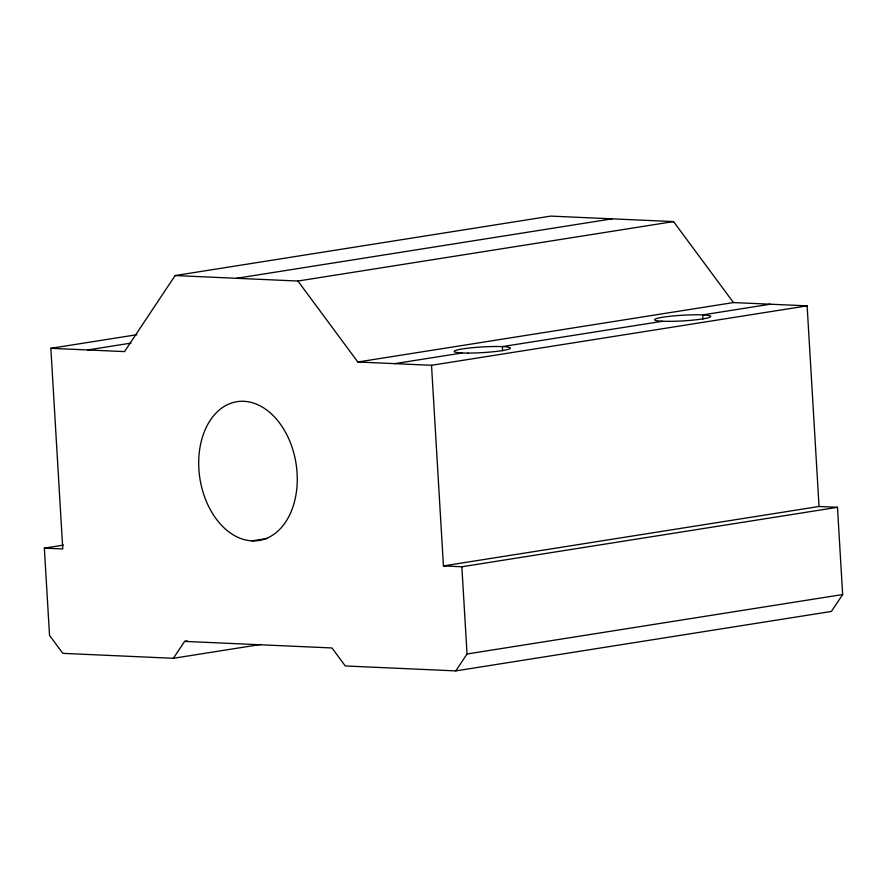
<?xml version="1.0" encoding="UTF-8"?>
<svg xmlns="http://www.w3.org/2000/svg" width="887" height="887" viewBox="0 0 887 887"><rect width="100%" height="100%" fill="white"/><g stroke="black" fill="none" stroke-linecap="round" stroke-linejoin="round"><path stroke-width="1.33" d="M173.364 658.298L184.607 641.39L331.96 647.965L345.276 665.96L455.796 670.894L831.407 611.442L842.65 594.545L837.472 507.309L819.045 506.488L807.126 305.849L733.449 302.567L673.532 221.584L550.727 216.106L175.116 275.558L124.524 351.607L50.847 348.314L62.766 548.953L44.35 548.133L49.528 635.369L62.844 653.364L173.364 658.298L260.778 644.461M455.796 670.894L467.039 653.985L461.861 566.76L443.433 565.928L431.514 365.289L357.838 362.007L297.921 281.035L175.116 275.558M236.519 278.296L612.13 218.845M297.921 281.035L673.532 221.584M50.847 348.314L136.897 334.698M87.691 349.955L130.954 343.114M357.838 362.007L733.449 302.567M394.682 363.648L462.293 352.948M662.611 321.249L502.352 346.606L502.596 350.753M770.293 304.208L702.681 314.907L702.925 319.054M431.514 365.289L807.126 305.849M44.35 548.133L63.476 545.106M252.119 540.87A70.273 48.652 81 0 0 288.441 438.089A70.273 48.652 81 0 0 203.367 434.297A70.273 48.652 81 0 0 252.119 540.87L267.142 538.498M443.433 565.928L819.045 506.488M461.861 566.76L837.472 507.309M184.607 641.39L187.345 640.957M467.039 653.985L842.65 594.545M468.059 353.07A28.107 2.838 -3.4 0 0 510.38 348.159A28.107 2.838 -3.4 0 0 468.524 348.114A28.107 2.838 -3.4 0 0 468.059 353.07M668.377 321.36A28.107 2.838 -3.4 0 0 710.709 316.459A28.107 2.838 -3.4 0 0 668.853 316.404A28.107 2.838 -3.4 0 0 668.377 321.36"/></g></svg>
